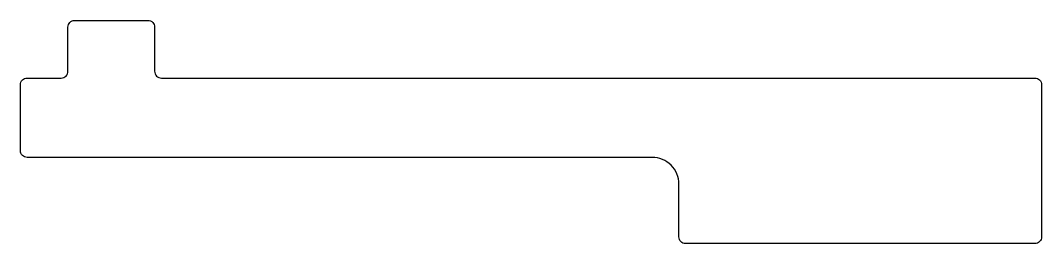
# Model space of a CAD drawing. Header units: millimetres. Extents: x -13.6 to 62.9, y 23.1 to 39.8.
import ezdxf

# ---------------------------------------------------------------- set-up
doc = ezdxf.new("R2010")
doc.units = ezdxf.units.MM
doc.layers.get('0').update_dxf_attribs({"linetype": 'CONTINUOUS'})

msp = doc.modelspace()

# ---------------------------------------------------------------- linework, layer by layer
msp.add_lwpolyline([(-10.009, 35.972), (-10.009, 39.283, -0.414214), (-9.509, 39.783), (-4.013, 39.783, -0.414214), (-3.513, 39.283), (-3.513, 35.972, 0.414214), (-3.013, 35.472), (62.435, 35.472, -0.414214), (62.935, 34.972), (62.935, 23.575, -0.414214), (62.435, 23.075), (36.261, 23.075, -0.414214), (35.761, 23.575), (35.761, 27.527, 0.414214), (33.761, 29.527), (-10.454, 29.527), (-13.07, 29.527, -0.414214), (-13.57, 30.027), (-13.57, 34.972, -0.414214), (-13.07, 35.472), (-10.509, 35.472, 0.414214)], format="xyb", close=True)

doc.saveas('drawing.dxf')
